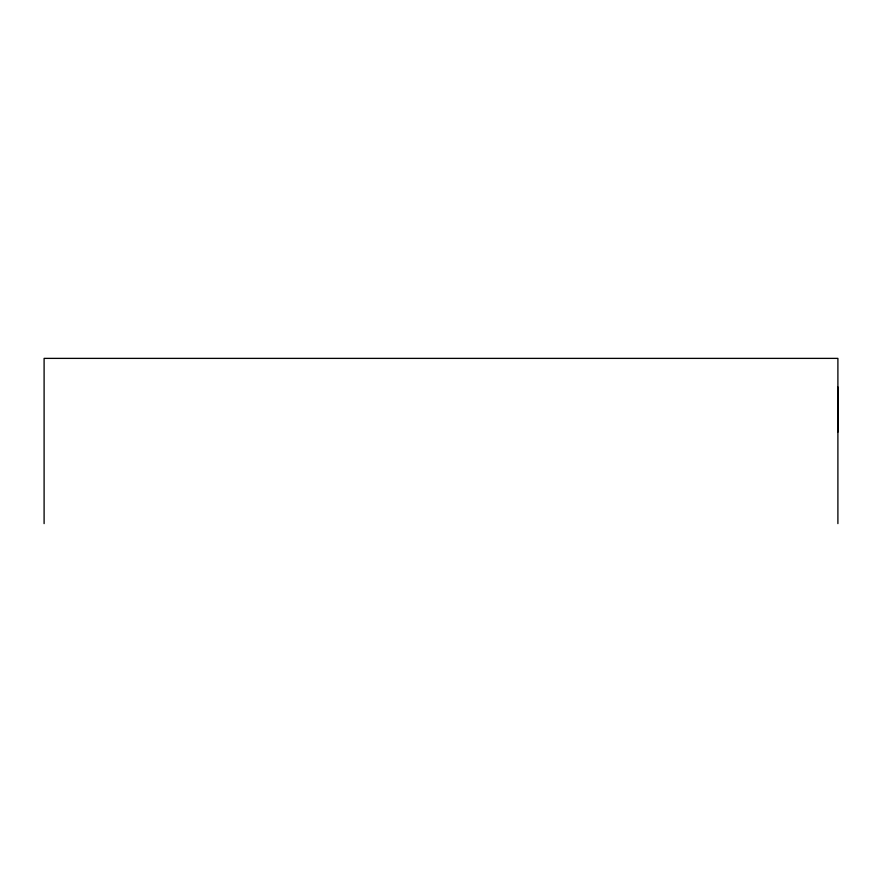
<?xml version="1.0" encoding="UTF-8"?>
<svg xmlns="http://www.w3.org/2000/svg" width="882" height="882" viewBox="0 0 882 882"><rect width="100%" height="100%" fill="white"/><g stroke="black" fill="none" stroke-linecap="round" stroke-linejoin="round"><path stroke-width="1.32" d="M837.9 432.092L837.9 387M837.9 523.621L837.9 358.379L44.1 358.379L44.1 523.621"/></g></svg>
